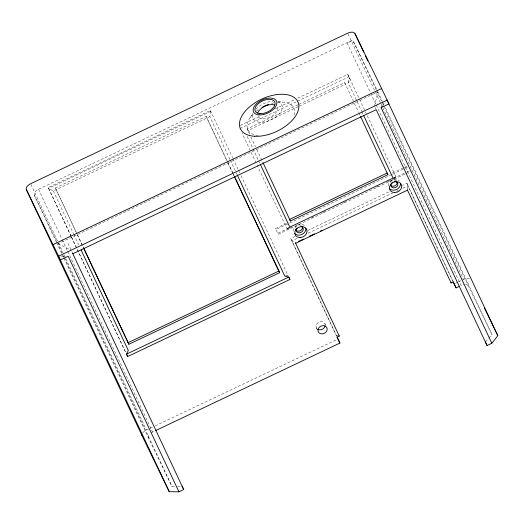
<?xml version="1.0" encoding="UTF-8"?>
<svg xmlns="http://www.w3.org/2000/svg" width="524" height="524" viewBox="0 0 524 524"><rect width="100%" height="100%" fill="white"/><g stroke="black" fill="none" stroke-linecap="round" stroke-linejoin="round"><path stroke-width="0.39" stroke-dasharray="2.62 1.97" d="M229.951 159.466L209.816 116.662L210.786 111.317L210.399 110.518L48.188 187.546L71.159 236.416M348.329 82.903L349.298 77.559L350.078 79.157L348.329 82.903L361.508 110.944M407.469 188.954L408.052 185.745L406.879 183.341L402.471 185.437M374.522 106.189L377.902 91.857L69.758 238.197M250.197 117.507L252.83 113.531M382.592 105.743L385.572 101.938M485.375 342.028L488.434 338.596M488.944 338.026L492.003 334.594L385.212 107.394M289.811 227.134L287.283 229.27L286.897 228.471L289.104 227.423M56.245 241.826L34.329 195.203A6.353 3.563 -25.2 0 1 38.514 189.275L352.75 40.047L376.828 89.643M210.786 111.317L48.575 188.352L48.188 187.546M76.956 233.868L55.387 187.985L206.122 116.4L227.436 161.661M71.179 236.429L48.575 188.352L53.343 190.972L209.816 116.662M240.267 125.439L260.153 116.001M274.884 109.005L294.77 99.56M297.711 98.158L347.792 74.375L350.078 79.157M239.959 128.544L296.669 101.61M297.409 101.263L348.958 76.779M249.614 134.229L247.112 128.956L298.091 104.741M298.824 104.394L344.635 82.641L345.414 84.24L298.863 106.346M298.13 106.693L247.885 130.555L247.112 128.956M62.107 252.692L57.935 243.811L69.017 238.544M404.96 174.086L278.211 234.28L275.506 228.562L288.036 222.608M392.679 172.913L403.729 167.667M404.469 167.32L408.89 165.217M391.67 174.577L275.971 229.519L275.506 228.562M392.404 174.23L404.194 168.63M404.934 168.276L407.882 166.881M393.681 177.754L395.895 176.706L396.282 177.505L393.334 178.907M288.796 228.071L277.746 233.318L278.211 234.28M393.439 178.376L405.969 172.429M406.703 172.075L411.124 169.979M291.704 227.174L287.283 229.27L241.911 132.768M311.584 217.729L313.797 216.681M322.633 212.482L324.841 211.434M343.253 202.69L345.467 201.642M376.396 186.95L378.603 185.902M387.446 181.704L389.653 180.656M405.694 173.739L410.115 171.636M336.585 336.1L290.715 238.512L295.123 236.416M307.621 230.481L389.234 191.725M297.023 238.472L291.881 240.916L290.715 238.512M308.053 233.232L392.607 193.081M396.288 191.332L398.489 190.284M402.904 188.188L408.052 185.745L453.293 281.945M142.764 432.922A6.353 3.563 -25.2 0 1 146.36 430.053L149.314 428.658M150.047 428.305L154.469 426.209M155.209 425.855L337.973 339.061M455.579 283.209L457.727 282.187M458.448 281.846L463.465 279.462A6.353 3.563 -25.2 0 1 470.159 279.207M151.181 432.831A6.353 3.563 -25.2 0 1 152.608 432.018L154.822 430.964M393.072 178.094L396.282 177.505L365.444 111.92M285.606 275.938L288.01 275.5M63.902 258.109L148.43 437.946L172.029 486.547L176.647 486.331M177.42 486.298L182.038 486.082M60.915 256.118L65.782 256.197M338.393 335.648L336.343 335.511L291.881 240.916L295.451 242.881M277.975 101.584L282.652 102.095M57.935 243.811L71.185 250.243M383.869 106.156L468.397 285.986L492.003 334.594M375.197 107.584L375.872 108.979M324.919 323.721L325.561 325.05M316.313 327.808L316.961 329.137M55.387 187.985L77.035 233.992M71.86 251.638L72.541 253.033M34.329 195.203L56.861 241.603M377.902 91.857L382.081 100.739M382.428 101.479L383.817 104.44M376.219 89.873L354.303 43.25A6.353 3.563 -25.2 0 0 347.012 42.772L370.317 92.355M376.566 90.613L383.522 105.416M348.041 33.896L380.719 103.425M381.066 104.165L382.461 107.119M382.808 107.859L463.465 279.462M370.664 93.095L375.885 104.197M376.232 104.938L461.107 285.508A6.353 3.563 -25.2 0 1 464.185 284.578M406.879 183.341L452.756 280.93M347.792 74.375L365.097 111.186M361.855 111.678L363.243 114.632M344.635 82.641L358.547 112.175M358.802 112.784L360.27 115.856M250.911 137.039L255.489 146.733M256.786 149.543L263.009 162.774M247.145 136.364L258.247 159.984M258.594 160.717L259.983 163.671M210.399 110.518L232.702 157.907M233.029 158.634L238.269 169.743M238.603 170.477L239.658 172.704M241.04 175.664L288.043 275.598M230.298 160.206L236.894 174.23M227.783 162.401L233.003 173.503M233.357 174.243L234.051 175.723M206.122 116.4L227.704 162.283M228.051 163.023L232.925 173.379M233.272 174.119L233.966 175.599M77.382 234.732L83.296 247.315M77.303 234.608L83.565 247.931M53.343 190.972L73.465 233.783M73.812 234.523L78.672 244.859M71.526 237.169L125.76 352.554M71.506 237.156L126.494 354.132M67.943 243.346L70.864 249.555M38.514 189.275L61.819 238.859M62.166 239.599L67.386 250.701M67.734 251.441L152.608 432.018M30.936 184.487L58.053 242.18M58.4 242.92L63.62 254.016M63.967 254.756L146.36 430.053M63.496 255.653L64.197 257.133M64.544 257.873L172.029 486.547M56.592 242.566L63.555 257.369M465.62 284.519A6.353 3.563 -25.2 0 1 468.397 285.986M148.43 437.946A6.353 3.563 -25.2 0 1 149.949 433.806M277.222 107.093A10.794 6.052 -25.2 0 1 270.115 117.166A10.794 6.052 -25.2 0 1 257.716 116.354M277.654 102.226A25.401 14.24 -25.2 0 1 293.289 117.068M258.24 135.565A25.401 14.24 -25.2 0 1 253.354 113.806M256.295 111.193A25.401 14.24 -25.2 0 1 258.876 109.306M271.53 103.438A25.401 14.24 -25.2 0 1 273.862 102.855M277.943 101.82A15.877 8.901 -25.2 0 1 271.825 119.505A15.877 8.901 -25.2 0 1 252.889 114.284M255.895 109.247A15.877 8.901 -25.2 0 1 272.755 101.243M316.889 328.659A4.762 3.943 -25.9 0 1 318.939 322.195A4.762 3.943 -25.9 0 1 325.201 324.71M390.367 182.273A3.655 3.026 -25.9 0 1 396.465 180.878M295.451 228.038A3.655 3.026 -25.9 0 1 301.162 225.327M388.264 186.099A6.353 5.26 -25.9 0 1 391.657 180.197M392.149 179.942A6.353 5.26 -25.9 0 1 393.183 179.536M393.714 179.398A6.353 5.26 -25.9 0 1 399.347 180.839M293.61 231.051A6.353 5.26 -25.9 0 1 296.086 225.759M297.494 224.894A6.353 5.26 -25.9 0 1 305.466 226.931"/><path stroke-width="0.79" d="M485.375 342.028L487.065 345.512L491.839 343.24L381.099 107.643L382.094 106.379M491.839 343.24L497.8 335.635L387.059 100.032L388.946 103.916L381.099 107.643M53.081 244.61L381.655 88.563L387.157 100.11L58.577 256.151L26.41 189.675A6.353 3.563 -25.2 0 1 30.589 183.747L347.694 33.156A6.353 3.563 -25.2 0 1 354.984 33.634L381.655 88.563M72.875 253.727L376.212 109.673L487.065 345.512M387.917 174.669L387.144 173.071L289.615 219.386L290.394 220.984L387.917 174.669L360.532 116.459M298.398 241.485L303.547 239.036M309.435 236.239L314.59 233.796M320.472 230.999L321.946 230.298M128.092 342.67L278.866 271.065L279.646 272.663L128.871 344.268L83.565 247.931M289.91 279.482L288.744 277.078L126.494 354.132L127.66 356.536L289.91 279.482L288.789 277.104L284.801 276.083L237.241 174.97M458.959 286.53L456.09 287.892L453.293 281.945L451.138 282.967L407.318 189.754L407.515 190.153L295.647 243.28L295.451 242.881L339.27 336.094L337.122 337.115L339.919 343.063L155.562 430.617M26.41 189.675L142.181 435.981L169.226 491.676L178.953 491.833L183.728 489.567L72.574 253.203M484.281 307.784L497.8 335.635M456.09 287.892L453.103 281.67M450.948 282.567L451.138 282.967M339.08 335.694L339.27 336.094M339.919 343.063L336.932 336.84M182.038 486.082L183.728 489.567M354.984 33.634L363.676 52.125M365.411 55.826L367.848 61M363.591 115.372L393.072 178.094L289.811 227.134L260.33 164.405M263.094 162.905L290.394 220.984M234.398 176.464L279.646 272.663M234.667 177.079L278.866 271.065M83.644 248.055L128.871 344.268M81.102 250.02L128.288 350.412L126.539 354.159L127.66 356.536M178.953 491.833L68.212 256.236L60.371 259.963L58.485 256.079L169.226 491.676M257.703 113.007A10.794 6.052 -25.2 0 1 274.596 104.99M261.987 107.4A25.401 14.24 -25.2 0 1 268.688 104.348M142.181 435.981A6.353 3.563 -25.2 0 1 141.971 435.064M325.181 325.777A4.762 3.943 -25.9 0 1 317.727 329.314M397.126 182.293A3.655 3.026 -25.9 0 1 394.893 185.837A3.655 3.026 -25.9 0 1 390.753 185.319M393.996 181.651A3.655 3.026 -25.9 0 1 397.827 184.985A3.655 3.026 -25.9 0 1 392.424 187.553A3.655 3.026 -25.9 0 1 392.293 182.463M302.25 226.486A3.655 3.026 -25.9 0 1 300.239 230.789A3.655 3.026 -25.9 0 1 295.654 229.617M301.149 226.61A3.655 3.026 -25.9 0 1 302.833 230.743A3.655 3.026 -25.9 0 1 297.763 232.505A3.655 3.026 -25.9 0 1 296.964 228.064M400.506 183.302A6.353 5.26 -25.9 0 1 396.622 189.459A6.353 5.26 -25.9 0 1 389.424 188.561M305.852 228.254A6.353 5.26 -25.9 0 1 301.968 234.411A6.353 5.26 -25.9 0 1 294.77 233.514M317.996 329.753L317.97 330.814A4.762 3.943 -25.9 0 0 323.066 333.742A4.762 3.943 -25.9 0 0 327.146 328.718A4.762 3.943 -25.9 0 0 322.05 325.79L320.878 326.197A4.762 3.943 -25.9 0 0 317.996 329.753M254.363 136.247A31.754 17.803 -25.2 0 0 298.87 106.28A31.754 17.803 -25.2 0 0 254.212 103.346A31.754 17.803 -25.2 0 0 254.363 136.247M259.092 114.867A12.7 7.12 -25.2 0 0 276.895 102.881A12.7 7.12 -25.2 0 0 259.033 101.708A12.7 7.12 -25.2 0 0 259.092 114.867M259.983 113.61A10.794 6.052 -25.2 0 0 275.113 103.425A10.794 6.052 -25.2 0 0 259.93 102.422A10.794 6.052 -25.2 0 0 259.983 113.61M394.624 192.583A6.353 5.26 -25.9 0 0 401.292 184.376A6.353 5.26 -25.9 0 0 390.747 184.343A6.353 5.26 -25.9 0 0 394.624 192.583M299.964 237.536A6.353 5.26 -25.9 0 0 306.632 229.329A6.353 5.26 -25.9 0 0 296.093 229.296A6.353 5.26 -25.9 0 0 299.964 237.536"/></g></svg>
